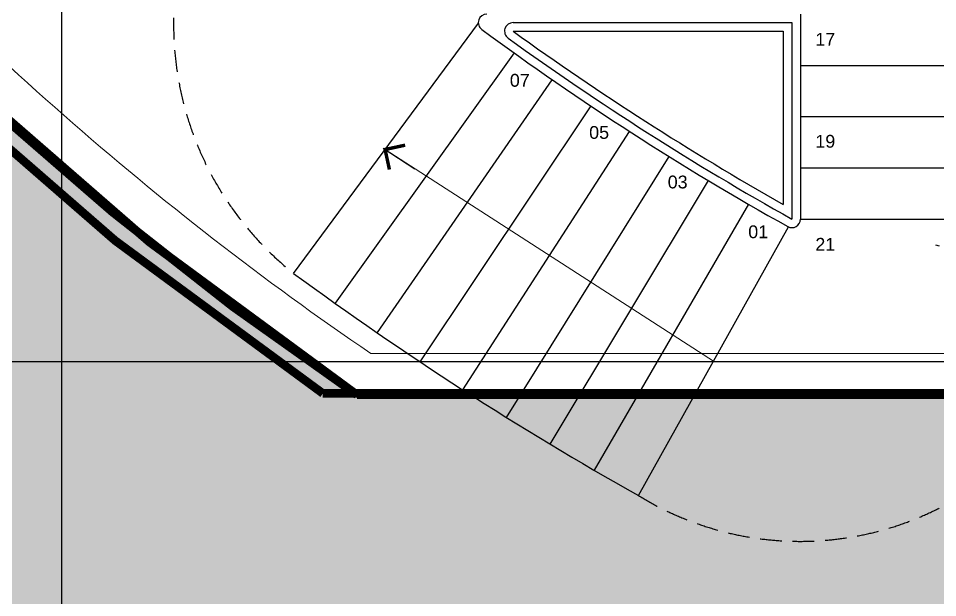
# Model space of a CAD drawing. Header units: millimetres. Extents: x -1030105 to 906887, y -616134 to 1220667.
# Drawn here: x -95543 to -90161, y 503214 to 506604 of the extents above; entities that cross this region are included whole.
import ezdxf
from ezdxf.enums import TextEntityAlignment as Align

# ---------------------------------------------------------------- set-up
doc = ezdxf.new("R2010")
doc.units = ezdxf.units.MM
doc.header["$MEASUREMENT"] = 0
for name, pattern in [('CENTER', [2, 1.25, -0.25, 0.25, -0.25]), ('DASH', [0.35, 0.25, -0.1]), ('DASHED', [0.75, 0.5, -0.25]), ('HIDDEN', [9.524999999999999, 6.35, -3.175])]:
    doc.linetypes.add(name, pattern=pattern)
doc.layers.get('Defpoints').update_dxf_attribs({"color": 1})
for name, color, linetype in [('A-Furniture', 143, 'Continuous'), ('A-Stair', 3, 'Continuous'), ('A-Tree', 98, 'Continuous')]:
    doc.layers.add(name, color=color, linetype=linetype)
doc.layers.add('A-Wall', color=6, linetype='Continuous', lineweight=9)
doc.styles.add('arial', font='arial.ttf', dxfattribs={"height": 1.25})
doc.styles.add('Arial_Bold', font='arialbd.ttf')
doc.dimstyles.new('DIM100', dxfattribs={"dimscale": 100, "dimtxt": 2, "dimasz": 0.8, "dimexe": 1, "dimexo": 1, "dimgap": 0.5, "dimtad": 1, "dimdec": 0, "dimtxsty": 'arial', "dimblk": 'USS', "dimcen": 1.2, "dimdle": 1, "dimclrd": 8, "dimclre": 8, "dimclrt": 256, "dimadec": 1, "dimazin": 2, "dimtfac": 1, "dimtdec": 0, "dimtix": 1, "dimtmove": 2, "dimatfit": 0, "dimldrblk": 'LEADER-ARROW', "dimfxl": 1, "dimlwd": 9, "dimlwe": 9, "dimarcsym": 0})

# ---------------------------------------------------------------- blocks, each defined once
blk = doc.blocks.new('FUR')
at = {"layer": 'A-Furniture', "color": 8, "linetype": 'DASH', "lineweight": 9, "ltscale": 1000, "const_width": 50}
blk.add_lwpolyline([(-33574.116996225, 38198.03701352875), (-3.274180926382542e-10, 38211.88251353393), (0, 0), (-7049.126603505938, -1.164153218269348e-10, -0.3011393681377011), (-23981.73349209089, -18888.11748647457), (-49064.43265007329, -18888.11748647457, -0.06124952190979967), (-52473.9447657284, -15923.13210822688), (-52473.9447657284, -15923.13210822688, -0.127607782766149), (-56769.0085550223, -7888.247632739716), (-57047.06649999994, -6235.426486474578, -0.1924218543560013), (-53256.03130311794, 9916.925028712954), (-55726.52506250713, 11649.12232822133, -0.09220963238652186), (-52805.8425345454, 17542.93784715806, -0.09579334497253111), (-54512.04080293298, 23938.01559452759, -0.1077169431674273), (-53957.97341630229, 28268.68321032356, -0.2285839789093287), (-47025.84992466056, 33492.16687116434, 0.2045490622853214), (-42688.61020563537, 36230.61212708103, 0.1311708844373413), (-42047.51066320275, 38025.4441493589, -0.3035398224954187), (-39524.66233420366, 41042.55836063065, -0.3273425619805889)], format="xyb", close=True, dxfattribs=at)
at = {"layer": 'A-Furniture', "color": 8, "linetype": 'DASH', "ltscale": 50}
blk.add_open_spline([(-42687.95049999998, -19137.02927138517), (-41285.08198805523, -16590.70523152233), (-40889.95049999998, -13356.02927138517), (-44692.45203458441, -11594.69247801322), (-47704.73972640681, -12433.99532528175), (-50055.22510409662, -13846.72949299018), (-51582.59966459125, -14985.5838004346), (-52347.18772559804, -15312.02611631074), (-52578.16196491875, -15392.76884650276)], degree=3, knots=[0, 0, 0, 0, 6281.430987442272, 9216.361979299607, 12501.80530776205, 15762.23257229904, 17490.63072353798, 18208.39250142233, 18208.39250142233, 18208.39250142233, 18208.39250142233], dxfattribs=at)
blk = doc.blocks.new('CAY8')
at = {"color": 0, "linetype": 'ByBlock'}
blk.add_line((-940.3137401825061, 145.768174705825), (-946.1185544049276, 151.5635492960155), dxfattribs=at)
blk = doc.blocks.new('CÂY')
at = {"layer": 'A-Tree', "color": 8, "ltscale": 10, "xscale": 2.803183510899544, "yscale": 2.803183510899544, "zscale": 2.803183510899544, "rotation": 31.14823041759436}
blk.add_blockref('CAY8', (1511.273434888033, -2826.677818225231), dxfattribs=at)
blk = doc.blocks.new('BỐ TRÍ LAY OUT')
at = {"layer": 'A-Furniture', "color": 3}
for name, p in [('CÂY', (4286.75486311756, 4469.288343299762)), ('FUR', (48783.7433631176, 18654.71482977469))]:
    blk.add_blockref(name, p, dxfattribs=at)
blk = doc.blocks.new('*U1486')
at = {"color": 8, "linetype": 'CENTER', "ltscale": 500}
blk.add_line((-6392.643045294039, 7811.817619178139), (-6055.4829418041, 7811.817619178139), dxfattribs=at)
at = {"style": 'Arial_Bold'}
blk.add_attdef('TRUC', text='', height=2.5, dxfattribs=at).set_placement((-6401.947800032925, 7811.817619178007), align=Align.MIDDLE_CENTER)
blk = doc.blocks.new('*U1487')
at = {"color": 8, "linetype": 'CENTER', "ltscale": 500}
blk.add_line((-6401.947800033063, 7821.122373916886), (-6401.947800033064, 8224.897619178022), dxfattribs=at)
at = {"style": 'Arial_Bold'}
blk.add_attdef('TRUC', text='', height=2.5, dxfattribs=at).set_placement((-6401.947800032925, 7811.817619178007), align=Align.MIDDLE_CENTER)
blk = doc.blocks.new('TRỤC')
at = {"color": 0, "xscale": 199.9999999999901, "yscale": 199.9999999999901, "zscale": 199.9999999999901}
for name, p in [('*U1487', (1286689.560006549, -1575802.327948784)), ('*U1486', (1270336.330398384, -1562363.52383555))]:
    blk.add_blockref(name, p, dxfattribs=at)
blk = doc.blocks.new('TƯỜNG KIẾN TRÚC')
at = {"color": 0}
blk.add_lwpolyline([(-13294.01219395082, -50511.75035433727, -0.1397144583914037), (-24013.86282954691, -56850.0000000085), (-48987.58682558779, -56850.0000000085, -0.06138251912509887), (-52398.07671257597, -53852.08069896745), (-52584.85669842665, -54018.25300979486, 0.06241445948924393), (-49064.43265007297, -57100.0000000085), (-23981.7334920906, -57100.0000000085, 0.3011393681377033), (-7049.126603505574, -38211.88251353404), (-6893.192537510069, -38213.82016939961), (-6893.192537510069, -37813.82016939961), (-7246.300757430959, -37813.82016939961, -0.1564090942355579), (-13156.98335990403, -50366.06619716075)], format="xyb", close=True, dxfattribs=at)
blk = doc.blocks.new('LEADER-ARROW')
blk.add_line((0.1767766952963825, 0), (-2.599849472562596, 0))
at = {"const_width": 0.25}
for points in [[(0.08838834764793546, -0.08838834764856074), (-1.060660171780398, 1.06066017178)], [(0.08838834764793546, 0.08838834764810599), (-1.060660171780398, -1.06066017178)]]:
    blk.add_lwpolyline(points, dxfattribs=at)
blk = doc.blocks.new('USS')
blk.add_line((1.360799999994924, 1.70530256582424e-13), (-1.360800000005838, 1.70530256582424e-13))
at = {"const_width": 0.5644799999999996}
blk.add_lwpolyline([(0.4846792720936719, 0.4846792720970825), (-0.4846792720973099, -0.4846792720962299)], dxfattribs=at)
blk = doc.blocks.new('A$C5c5022cf')
at = {"color": 0}
for p, q in [((-1800, -1800), (-1800, -3000)), ((-4767.214521230839, -3317.478934919403), (-3685.582296883862, -1853.538512334577)), ((-3482.166324509948, -1850.000000000058), (-1850, -1850)), ((-1850, -1850), (-1850, -3000)), ((-3482.166324510006, -1900), (-1900, -1900)), ((-1900, -1900), (-1900, -2914.479162601114)), ((-3476.333754731342, -2027.30735947605), (-4523.131421431084, -3491.930678501725)), ((-1800, -2100), (0, -2100)), ((-4275.779487923137, -3664.298444883607), (-3253.037772504787, -2184.240192673984)), ((-3027.465056712215, -2337.48643404484), (-4027.287782948813, -3834.584275607951)), ((-1800, -2400), (0, -2400)), ((-3775.714271026489, -3999.416326940525), (-2799.857129560725, -2486.900925547583)), ((-2570.144945417123, -2632.549142808944), (-3521.962439705036, -4160.306799496699)), ((-1800, -2700), (0, -2700)), ((-3265.891151002434, -4317.048492077447), (-2338.333041960024, -2774.44162240834)), ((-2104.426414237358, -2912.584776815667), (-3007.637950957753, -4469.876127542113)), ((-1800, -3000), (0, -3000)), ((-2748.244203659182, -4617.309236706642), (-1869.585352574068, -3046.004499394563))]:
    blk.add_line(p, q, dxfattribs=at).dxf.unprotected_set("ltscale", 0)
blk.add_lwpolyline([(-4767.214521230839, -3317.478934919403, 0.03053508023038648), (-2748.244203659182, -4617.309236706642, -4.99605766443486)], format="xyb", dxfattribs=at).dxf.unprotected_set("ltscale", 0)
at = {"color": 8, "linetype": 'HIDDEN', "ltscale": 20}
for centre, radius, start, end in [((-3608.940936480643, -1860.832874184016), 1861.02537419187, 90.82410130602895, 231.5095174940698), ((-1801.902720307059, -3083.916873679601), 1801.903067165074, 238.3188954772605, 2.669301420552236)]:
    blk.add_arc(centre, radius, start, end, dxfattribs=at)
at = {"color": 0}
for centre, radius, start, end in [((-3635.707664750284, -1850.000000000058), 50, 90, 233.6681503084689), ((-3482.166324509948, -1900.000000000058), 50, 90, 234.1818618173538), ((6525.000000000175, 11966.02402109519), 17200.00000000032, 233.6681503084689, 240.768585811124), ((6525.000000000175, 11966.02402109519), 17100.00000000032, 234.1818618200581, 240.4824548104948), ((6525.000000000175, 11966.02402109519), 17150.00000000032, 234.1818618200581, 240.768585811124), ((-1849.999999999942, -3000), 50, 240.768585811124, 0)]:
    blk.add_arc(centre, radius, start, end, dxfattribs=at).dxf.unprotected_set("ltscale", 0)
at = {"layer": 'Defpoints', "style": 'arial'}
for s, p in [('17', (-1712.515486312564, -1984.925324738026)), ('07', (-3501.225004809443, -2225.199190321378)), ('05', (-3036.83141981985, -2530.243491324247)), ('19', (-1712.515486312564, -2582.00440276321)), ('03', (-2576.827096651716, -2820.207447557768)), ('01', (-2105.386652800487, -3111.551842777466)), ('21', (-1712.515486312506, -3184.925324738026))]:
    blk.add_text(s, height=75, dxfattribs=at).set_placement(p)
at = {"color": 8, "ltscale": 0.5}
blk.add_leader([(-4231.615404897137, -2592.569692154473), (-2308.914778116625, -3831.656868050632)], dimstyle='DIM100', override={"dimtad": 0}, dxfattribs=at)
blk = doc.blocks.new('KIẾN TRÚC')
h = blk.add_hatch(color=9)
h.dxf.hatch_style = 1
edge = h.paths.add_edge_path(flags=16)
edge.add_line((62281.95049999998, 27412.02927138517), (55232.82389649404, 27412.02927138505))
edge.add_arc((32545.50878812408, 30716.66293956665), 22926.72829924391, 284.53695158247865, 351.7125813344091, ccw=False)
edge.add_line((38300.21700792988, 8523.911784915952), (13217.51784992669, 8523.911784910597))
edge.add_arc((23753.10182550838, 24110.84943410289), 18813.58963585476, 227.7677182561868, 235.9442986410003, ccw=False)
edge.add_arc((7788.819823088517, 12733.3910908635), 4187.039666959467, 236.0590124962323, 322.4360737019827, ccw=False)
edge.add_arc((13873.5970987339, 18503.25729619298), 12505.26566685072, 190.8327360748526, 227.6605687844487, ccw=False)
edge.add_arc((25477.52443721271, 20792.18331255531), 24332.69085544715, 180.6832153365221, 190.991126688788, ccw=False)
edge.add_arc((3282.93561756362, 20557.21277457592), 2137.084471138149, 101.08076224722828, 181.479400931386, ccw=False)
edge.add_line((2872.204064266523, 22654.45611475036), (4986.06665855035, 23013.11448664329))
edge.add_arc((28039.69241930227, 24288.4119512235), 23088.87273861522, 153.2014320220877, 183.1663029992741, ccw=False)
edge.add_arc((10232.26976538847, 40544.64471371844), 6483.106001901682, 182.8401094538115, 244.3962742115525, ccw=False)
edge.add_arc((-6425.00274742386, 39970.86676714511), 10185.26120742048, 1.420812516492314, 26.70695635716553)
edge.add_arc((10590.58143904217, 49414.25633883046), 9292.69259551461, 144.7133172211654, 211.5754885360199, ccw=False)
edge.add_arc((-12326.15115191392, 64090.21360378864), 17935.64217367859, 328.7375359512051, 356.1899532233969)
edge.add_arc((16735.32676788772, 62308.59922571364), 11181.04393981935, 84.1243873636841, 176.9761863570094, ccw=False)
edge.add_arc((20708.98128665387, 99752.52490135818), 26473.21942281876, 263.8653720447036, 288.4869561324928)
edge.add_arc((35667.35201082098, 54479.70646712999), 21207.13938727637, 73.35106851793267, 108.03023985438841, ccw=False)
edge.add_arc((44765.46109434243, 84516.17499720305), 10177.42256554817, 252.7258710955127, 285.7130125077479)
edge.add_arc((49658.99676799333, 68415.98596348311), 6655.601145545619, 49.49953772748103, 108.7311152981473, ccw=False)
edge.add_arc((48035.04809900769, 66009.84854850778), 9545.540963997893, -2.328829575281418, 51.46764420018991, ccw=False)
edge.add_line((57572.70516659174, 65621.96975748474), (49483.50000000001, 65623.9117849106))
edge.add_line((49483.50000000001, 65623.9117849106), (62281.95049999965, 65623.9117849191))
edge.add_line((62281.95049999965, 65623.9117849191), (62281.95049999998, 27412.02927138517))
h.paths.add_polyline_path([(0, 77895.5), (64428.50000000001, 77895.5), (64428.50000000001, -0.577250000089407), (-1.792749999687658, 0.577250000089407)])
at = {"color": 3}
blk.add_blockref('TRỤC', (5188.757962470409, 8718.304113260703), dxfattribs=at)
at = {"layer": 'A-Stair'}
blk.add_blockref('A$C5c5022cf', (17613.72746247053, 12552.28009216674), dxfattribs=at)
at = {"layer": 'A-Wall'}
blk.add_blockref('TƯỜNG KIẾN TRÚC', (62285.79396247002, 65615.61311326921), dxfattribs=at)

msp = doc.modelspace()

# ---------------------------------------------------------------- linework, layer by layer
at = {"color": 1, "linetype": 'DASHED', "ltscale": 1000, "const_width": 50}
msp.add_lwpolyline([(-95670.36382637039, 506057.7127576224, -0.1976179126471055), (-98776.4909959755, 504407.8530505756, -0.1933850795687879), (-101327.4665850348, 505136.2682151492, -0.1620892894414481), (-105187.3251048478, 512029.4862030041, -0.0450071005246337), (-105631.9365025142, 516378.5384931223, -0.3659412979444954), (-103906.2959357335, 518530.9561147504), (-101743.9030274843, 518897.8486090698, -0.1357393945070406), (-99338.88206733699, 530570.340333024, -0.2750178852905023), (-103021.3730096331, 536099.9135275302, 0.1107814983251507), (-104104.8374997806, 540424.9028483479, -0.3003100923854334), (-103773.2822078853, 550658.8466900261, 0.1203599662960986), (-101208.6497629923, 558774.9105705839, -0.4288681078624456), (-88898.57935298752, 569307.4033231586, 0.107847157214301), (-77675.15854412533, 570521.9329957211, -0.1524819869208155), (-65035.16077594279, 570674.3053047663, 0.1449358142641596), (-59256.79872041271, 570595.5800135372, -0.2643588036035894), (-52796.99522499467, 569353.4099046133, -0.2237263001650759), (-49205.79483340826, 561498.4697574847), (-44496.54950000049, 561500.4117849191), (-44496.54950000002, 523288.5292713851), (-51545.67610350606, 523288.5292713851, -0.3011393681377011), (-68478.28299209109, 504400.4117849106), (-93560.98215007345, 504400.4117849106, -0.03627546227429911), (-95670.36382637039, 506057.7127576224)], format="xyb", dxfattribs=at)
msp.add_lwpolyline([(-78070.66649622499, 561486.5662849139), (-44496.54950000049, 561500.4117849191), (-44496.54950000002, 523288.5292713852), (-51545.67610350606, 523288.5292713851, -0.3011393681377011), (-68478.28299209109, 504400.4117849106), (-93560.98215007345, 504400.4117849106, -0.06124952190979967), (-96970.49426572846, 507365.3971631583), (-95985.65071073879, 508253.6354169543, -0.1789094553322439), (-99393.28219433251, 517053.1027849106), (-101543.616, 517053.1027849106, -0.1924218543560013), (-97752.580803118, 533205.4543000981), (-100223.0745625073, 534937.6515996065, -0.09220963238652186), (-97302.3920345456, 540831.4671185432, -0.09579334497253111), (-99008.59030293307, 547226.5448659128, -0.1077169431674273), (-98454.52291630238, 551557.2124817087, -0.2285839789093287), (-91522.39942466054, 556780.6961425495, 0.2045490622853214), (-87185.15970563545, 559519.1413984662, 0.1311708844373413), (-86544.06016320275, 561313.9734207441, -0.3035398224954187), (-84021.21183420374, 564331.0876320158, -0.3273425619805889)], format="xyb", close=True, dxfattribs=at)

# ---------------------------------------------------------------- block references
at = {"color": 3}
for name, p in [('KIẾN TRÚC', (-106778.5, 495876.5)), ('BỐ TRÍ LAY OUT', (-93480.29286311776, 504642.1131132607))]:
    msp.add_blockref(name, p, dxfattribs=at)

doc.saveas('drawing.dxf')
